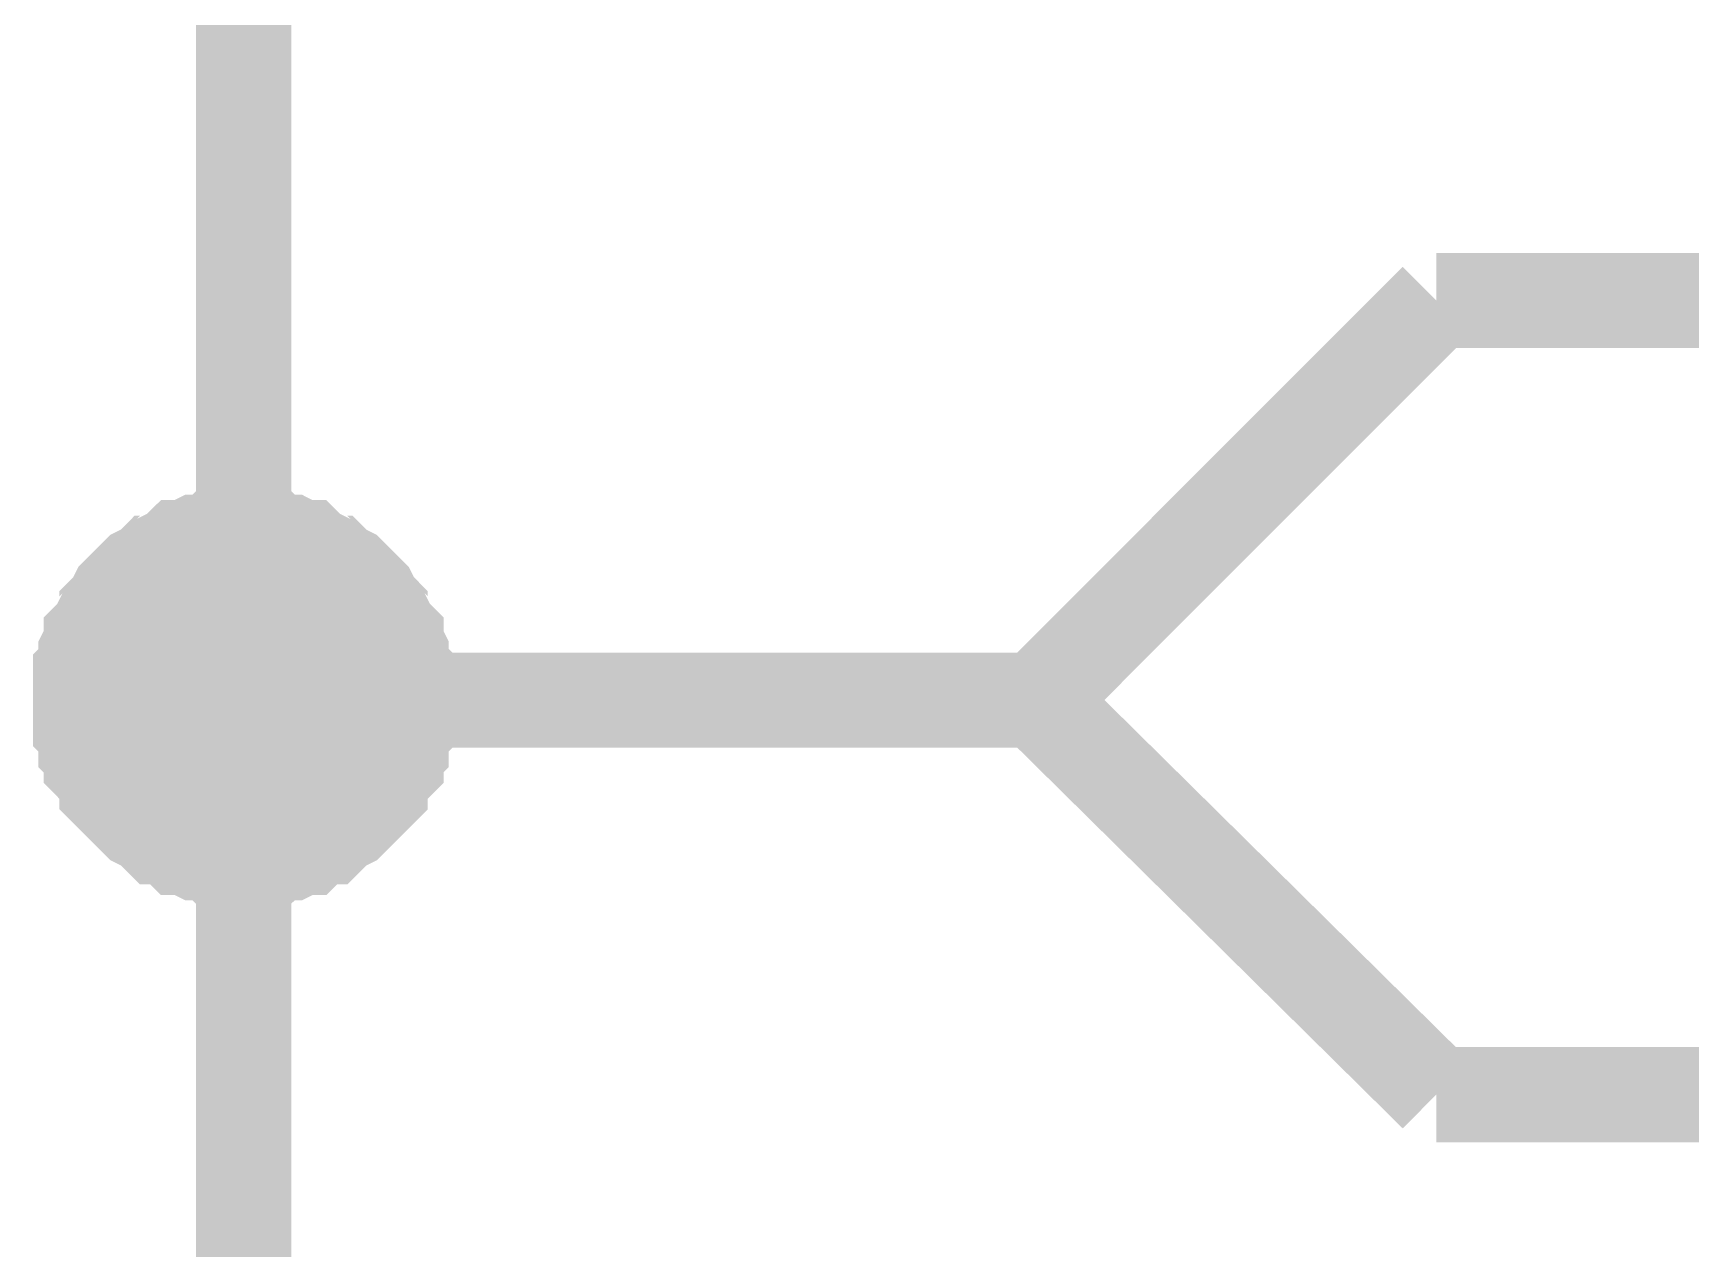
# Model space of a CAD drawing. Header units: millimetres. Extents: x -2024 to 917, y -725 to 13.
# Drawn here: x -1675.95 to -1670.72, y -413.4 to -409.58 of the extents above; entities that cross this region are included whole.
import ezdxf

# ---------------------------------------------------------------- set-up
doc = ezdxf.new("R2010")
doc.units = ezdxf.units.MM

msp = doc.modelspace()

# ---------------------------------------------------------------- linework, layer by layer
at = {"color": 7}
for points, const_width in [([(-1675.2831, -396.6741), (-1675.2831, -400.4164), (-1675.2831, -404.1753), (-1675.2831, -407.9176), (-1675.2831, -411.6765), (-1675.2831, -415.4188), (-1675.2831, -419.1776), (-1675.2831, -422.9199), (-1675.2831, -426.6623)], 0.2997), ([(-1672.7839, -411.6765), (-1671.526, -410.418)], 0.2997), ([(-1671.526, -410.418), (-1646.5505, -410.418)], 0.2997), ([(-1675.7962, -411.6765), (-1675.7962, -411.6434), (-1675.7962, -411.6268), (-1675.7962, -411.5937), (-1675.7797, -411.5771), (-1675.7797, -411.544), (-1675.7797, -411.5274), (-1675.7631, -411.4943), (-1675.7631, -411.4778), (-1675.7466, -411.4612), (-1675.73, -411.4281), (-1675.7135, -411.4115), (-1675.7135, -411.395), (-1675.6969, -411.3784), (-1675.6804, -411.3453), (-1675.6638, -411.3287), (-1675.6472, -411.3122), (-1675.6307, -411.2956), (-1675.6141, -411.2791), (-1675.581, -411.2625), (-1675.5645, -411.2459), (-1675.5479, -411.2459), (-1675.5314, -411.2294), (-1675.4983, -411.2128), (-1675.4817, -411.1963), (-1675.4652, -411.1963), (-1675.4321, -411.1797), (-1675.4155, -411.1797), (-1675.3824, -411.1797), (-1675.3659, -411.1631), (-1675.3328, -411.1631), (-1675.3162, -411.1631), (-1675.2831, -411.1631)], 0.2997), ([(-1675.7962, -411.6765), (-1675.7962, -411.6434), (-1675.7962, -411.6268), (-1675.7962, -411.5937), (-1675.7797, -411.5771), (-1675.7797, -411.544), (-1675.7797, -411.5274), (-1675.7631, -411.4943), (-1675.7631, -411.4778), (-1675.7466, -411.4612), (-1675.73, -411.4281), (-1675.7135, -411.4115), (-1675.7135, -411.395), (-1675.6969, -411.3784), (-1675.6804, -411.3453), (-1675.6638, -411.3287), (-1675.6472, -411.3122), (-1675.6307, -411.2956), (-1675.6141, -411.2791), (-1675.581, -411.2625), (-1675.5645, -411.2459), (-1675.5479, -411.2459), (-1675.5314, -411.2294), (-1675.4983, -411.2128), (-1675.4817, -411.1963), (-1675.4652, -411.1963), (-1675.4321, -411.1797), (-1675.4155, -411.1797), (-1675.3824, -411.1797), (-1675.3659, -411.1631), (-1675.3328, -411.1631), (-1675.3162, -411.1631), (-1675.2831, -411.1631)], 0.2997), ([(-1675.7962, -411.6765), (-1675.7962, -411.6434), (-1675.7962, -411.6268), (-1675.7962, -411.5937), (-1675.7797, -411.5771), (-1675.7797, -411.544), (-1675.7797, -411.5274), (-1675.7631, -411.4943), (-1675.7631, -411.4778), (-1675.7466, -411.4612), (-1675.73, -411.4281), (-1675.7135, -411.4115), (-1675.7135, -411.395), (-1675.6969, -411.3784), (-1675.6804, -411.3453), (-1675.6638, -411.3287), (-1675.6472, -411.3122), (-1675.6307, -411.2956), (-1675.6141, -411.2791), (-1675.581, -411.2625), (-1675.5645, -411.2459), (-1675.5479, -411.2459), (-1675.5314, -411.2294), (-1675.4983, -411.2128), (-1675.4817, -411.1963), (-1675.4652, -411.1963), (-1675.4321, -411.1797), (-1675.4155, -411.1797), (-1675.3824, -411.1797), (-1675.3659, -411.1631), (-1675.3328, -411.1631), (-1675.3162, -411.1631), (-1675.2831, -411.1631)], 0.2997), ([(-1675.7962, -411.6765), (-1675.7962, -411.6434), (-1675.7962, -411.6268), (-1675.7962, -411.5937), (-1675.7797, -411.5771), (-1675.7797, -411.544), (-1675.7797, -411.5274), (-1675.7631, -411.4943), (-1675.7631, -411.4778), (-1675.7466, -411.4612), (-1675.73, -411.4281), (-1675.7135, -411.4115), (-1675.7135, -411.395), (-1675.6969, -411.3784), (-1675.6804, -411.3453), (-1675.6638, -411.3287), (-1675.6472, -411.3122), (-1675.6307, -411.2956), (-1675.6141, -411.2791), (-1675.581, -411.2625), (-1675.5645, -411.2459), (-1675.5479, -411.2459), (-1675.5314, -411.2294), (-1675.4983, -411.2128), (-1675.4817, -411.1963), (-1675.4652, -411.1963), (-1675.4321, -411.1797), (-1675.4155, -411.1797), (-1675.3824, -411.1797), (-1675.3659, -411.1631), (-1675.3328, -411.1631), (-1675.3162, -411.1631), (-1675.2831, -411.1631)], 0.2997), ([(-1675.7962, -411.6765), (-1675.7962, -411.6434), (-1675.7962, -411.6268), (-1675.7962, -411.5937), (-1675.7797, -411.5771), (-1675.7797, -411.544), (-1675.7797, -411.5274), (-1675.7631, -411.4943), (-1675.7631, -411.4778), (-1675.7466, -411.4612), (-1675.73, -411.4281), (-1675.7135, -411.4115), (-1675.7135, -411.395), (-1675.6969, -411.3784), (-1675.6804, -411.3453), (-1675.6638, -411.3287), (-1675.6472, -411.3122), (-1675.6307, -411.2956), (-1675.6141, -411.2791), (-1675.581, -411.2625), (-1675.5645, -411.2459), (-1675.5479, -411.2459), (-1675.5314, -411.2294), (-1675.4983, -411.2128), (-1675.4817, -411.1963), (-1675.4652, -411.1963), (-1675.4321, -411.1797), (-1675.4155, -411.1797), (-1675.3824, -411.1797), (-1675.3659, -411.1631), (-1675.3328, -411.1631), (-1675.3162, -411.1631), (-1675.2831, -411.1631)], 0.2997), ([(-1675.2831, -411.1631), (-1675.2831, -411.1631)], 0.2997), ([(-1675.2831, -411.1631), (-1675.25, -411.1631), (-1675.2335, -411.1631), (-1675.2004, -411.1631), (-1675.1838, -411.1797), (-1675.1507, -411.1797), (-1675.1342, -411.1797), (-1675.1011, -411.1963), (-1675.0845, -411.1963), (-1675.068, -411.2128), (-1675.0349, -411.2294), (-1675.0183, -411.2459), (-1675.0018, -411.2459), (-1674.9852, -411.2625), (-1674.9521, -411.2791), (-1674.9356, -411.2956), (-1674.919, -411.3122), (-1674.9025, -411.3287), (-1674.8859, -411.3453), (-1674.8693, -411.3784), (-1674.8528, -411.395), (-1674.8528, -411.4115), (-1674.8362, -411.4281), (-1674.8197, -411.4612), (-1674.8031, -411.4778), (-1674.8031, -411.4943), (-1674.7866, -411.5274), (-1674.7866, -411.544), (-1674.7866, -411.5771), (-1674.77, -411.5937), (-1674.77, -411.6268), (-1674.77, -411.6434), (-1674.77, -411.6765)], 0.2997), ([(-1675.2831, -411.1631), (-1675.2831, -411.1631)], 0.2997), ([(-1675.2831, -411.1631), (-1675.25, -411.1631), (-1675.2335, -411.1631), (-1675.2004, -411.1631), (-1675.1838, -411.1797), (-1675.1507, -411.1797), (-1675.1342, -411.1797), (-1675.1011, -411.1963), (-1675.0845, -411.1963), (-1675.068, -411.2128), (-1675.0349, -411.2294), (-1675.0183, -411.2459), (-1675.0018, -411.2459), (-1674.9852, -411.2625), (-1674.9521, -411.2791), (-1674.9356, -411.2956), (-1674.919, -411.3122), (-1674.9025, -411.3287), (-1674.8859, -411.3453), (-1674.8693, -411.3784), (-1674.8528, -411.395), (-1674.8528, -411.4115), (-1674.8362, -411.4281), (-1674.8197, -411.4612), (-1674.8031, -411.4778), (-1674.8031, -411.4943), (-1674.7866, -411.5274), (-1674.7866, -411.544), (-1674.7866, -411.5771), (-1674.77, -411.5937), (-1674.77, -411.6268), (-1674.77, -411.6434), (-1674.77, -411.6765)], 0.2997), ([(-1675.2831, -411.1631), (-1675.2831, -411.1631)], 0.2997), ([(-1675.2831, -411.1631), (-1675.25, -411.1631), (-1675.2335, -411.1631), (-1675.2004, -411.1631), (-1675.1838, -411.1797), (-1675.1507, -411.1797), (-1675.1342, -411.1797), (-1675.1011, -411.1963), (-1675.0845, -411.1963), (-1675.068, -411.2128), (-1675.0349, -411.2294), (-1675.0183, -411.2459), (-1675.0018, -411.2459), (-1674.9852, -411.2625), (-1674.9521, -411.2791), (-1674.9356, -411.2956), (-1674.919, -411.3122), (-1674.9025, -411.3287), (-1674.8859, -411.3453), (-1674.8693, -411.3784), (-1674.8528, -411.395), (-1674.8528, -411.4115), (-1674.8362, -411.4281), (-1674.8197, -411.4612), (-1674.8031, -411.4778), (-1674.8031, -411.4943), (-1674.7866, -411.5274), (-1674.7866, -411.544), (-1674.7866, -411.5771), (-1674.77, -411.5937), (-1674.77, -411.6268), (-1674.77, -411.6434), (-1674.77, -411.6765)], 0.2997), ([(-1675.2831, -411.1631), (-1675.2831, -411.1631)], 0.2997), ([(-1675.2831, -411.1631), (-1675.25, -411.1631), (-1675.2335, -411.1631), (-1675.2004, -411.1631), (-1675.1838, -411.1797), (-1675.1507, -411.1797), (-1675.1342, -411.1797), (-1675.1011, -411.1963), (-1675.0845, -411.1963), (-1675.068, -411.2128), (-1675.0349, -411.2294), (-1675.0183, -411.2459), (-1675.0018, -411.2459), (-1674.9852, -411.2625), (-1674.9521, -411.2791), (-1674.9356, -411.2956), (-1674.919, -411.3122), (-1674.9025, -411.3287), (-1674.8859, -411.3453), (-1674.8693, -411.3784), (-1674.8528, -411.395), (-1674.8528, -411.4115), (-1674.8362, -411.4281), (-1674.8197, -411.4612), (-1674.8031, -411.4778), (-1674.8031, -411.4943), (-1674.7866, -411.5274), (-1674.7866, -411.544), (-1674.7866, -411.5771), (-1674.77, -411.5937), (-1674.77, -411.6268), (-1674.77, -411.6434), (-1674.77, -411.6765)], 0.2997), ([(-1675.2831, -411.1631), (-1675.2831, -411.1631)], 0.2997), ([(-1675.2831, -411.1631), (-1675.25, -411.1631), (-1675.2335, -411.1631), (-1675.2004, -411.1631), (-1675.1838, -411.1797), (-1675.1507, -411.1797), (-1675.1342, -411.1797), (-1675.1011, -411.1963), (-1675.0845, -411.1963), (-1675.068, -411.2128), (-1675.0349, -411.2294), (-1675.0183, -411.2459), (-1675.0018, -411.2459), (-1674.9852, -411.2625), (-1674.9521, -411.2791), (-1674.9356, -411.2956), (-1674.919, -411.3122), (-1674.9025, -411.3287), (-1674.8859, -411.3453), (-1674.8693, -411.3784), (-1674.8528, -411.395), (-1674.8528, -411.4115), (-1674.8362, -411.4281), (-1674.8197, -411.4612), (-1674.8031, -411.4778), (-1674.8031, -411.4943), (-1674.7866, -411.5274), (-1674.7866, -411.544), (-1674.7866, -411.5771), (-1674.77, -411.5937), (-1674.77, -411.6268), (-1674.77, -411.6434), (-1674.77, -411.6765)], 0.2997), ([(-1675.7962, -411.6765), (-1675.7962, -411.6434), (-1675.7962, -411.6268), (-1675.7962, -411.5937), (-1675.7797, -411.5771), (-1675.7797, -411.544), (-1675.7797, -411.5274), (-1675.7631, -411.4943), (-1675.7631, -411.4778), (-1675.7466, -411.4612), (-1675.73, -411.4281), (-1675.7135, -411.4115), (-1675.7135, -411.395), (-1675.6969, -411.3784), (-1675.6804, -411.3453), (-1675.6638, -411.3287), (-1675.6472, -411.3122), (-1675.6307, -411.2956), (-1675.6141, -411.2791), (-1675.581, -411.2625), (-1675.5645, -411.2459), (-1675.5479, -411.2459), (-1675.5314, -411.2294), (-1675.4983, -411.2128), (-1675.4817, -411.1963), (-1675.4652, -411.1963), (-1675.4321, -411.1797), (-1675.4155, -411.1797), (-1675.3824, -411.1797), (-1675.3659, -411.1631), (-1675.3328, -411.1631), (-1675.3162, -411.1631), (-1675.2831, -411.1631)], 0.0991), ([(-1675.7962, -411.6765), (-1675.7962, -411.6434), (-1675.7962, -411.6268), (-1675.7962, -411.5937), (-1675.7797, -411.5771), (-1675.7797, -411.544), (-1675.7797, -411.5274), (-1675.7631, -411.4943), (-1675.7631, -411.4778), (-1675.7466, -411.4612), (-1675.73, -411.4281), (-1675.7135, -411.4115), (-1675.7135, -411.395), (-1675.6969, -411.3784), (-1675.6804, -411.3453), (-1675.6638, -411.3287), (-1675.6472, -411.3122), (-1675.6307, -411.2956), (-1675.6141, -411.2791), (-1675.581, -411.2625), (-1675.5645, -411.2459), (-1675.5479, -411.2459), (-1675.5314, -411.2294), (-1675.4983, -411.2128), (-1675.4817, -411.1963), (-1675.4652, -411.1963), (-1675.4321, -411.1797), (-1675.4155, -411.1797), (-1675.3824, -411.1797), (-1675.3659, -411.1631), (-1675.3328, -411.1631), (-1675.3162, -411.1631), (-1675.2831, -411.1631)], 0.0991), ([(-1675.7962, -411.6765), (-1675.7962, -411.6434), (-1675.7962, -411.6268), (-1675.7962, -411.5937), (-1675.7797, -411.5771), (-1675.7797, -411.544), (-1675.7797, -411.5274), (-1675.7631, -411.4943), (-1675.7631, -411.4778), (-1675.7466, -411.4612), (-1675.73, -411.4281), (-1675.7135, -411.4115), (-1675.7135, -411.395), (-1675.6969, -411.3784), (-1675.6804, -411.3453), (-1675.6638, -411.3287), (-1675.6472, -411.3122), (-1675.6307, -411.2956), (-1675.6141, -411.2791), (-1675.581, -411.2625), (-1675.5645, -411.2459), (-1675.5479, -411.2459), (-1675.5314, -411.2294), (-1675.4983, -411.2128), (-1675.4817, -411.1963), (-1675.4652, -411.1963), (-1675.4321, -411.1797), (-1675.4155, -411.1797), (-1675.3824, -411.1797), (-1675.3659, -411.1631), (-1675.3328, -411.1631), (-1675.3162, -411.1631), (-1675.2831, -411.1631)], 0.0991), ([(-1675.7962, -411.6765), (-1675.7962, -411.6434), (-1675.7962, -411.6268), (-1675.7962, -411.5937), (-1675.7797, -411.5771), (-1675.7797, -411.544), (-1675.7797, -411.5274), (-1675.7631, -411.4943), (-1675.7631, -411.4778), (-1675.7466, -411.4612), (-1675.73, -411.4281), (-1675.7135, -411.4115), (-1675.7135, -411.395), (-1675.6969, -411.3784), (-1675.6804, -411.3453), (-1675.6638, -411.3287), (-1675.6472, -411.3122), (-1675.6307, -411.2956), (-1675.6141, -411.2791), (-1675.581, -411.2625), (-1675.5645, -411.2459), (-1675.5479, -411.2459), (-1675.5314, -411.2294), (-1675.4983, -411.2128), (-1675.4817, -411.1963), (-1675.4652, -411.1963), (-1675.4321, -411.1797), (-1675.4155, -411.1797), (-1675.3824, -411.1797), (-1675.3659, -411.1631), (-1675.3328, -411.1631), (-1675.3162, -411.1631), (-1675.2831, -411.1631)], 0.0991), ([(-1675.7962, -411.6765), (-1675.7962, -411.6434), (-1675.7962, -411.6268), (-1675.7962, -411.5937), (-1675.7797, -411.5771), (-1675.7797, -411.544), (-1675.7797, -411.5274), (-1675.7631, -411.4943), (-1675.7631, -411.4778), (-1675.7466, -411.4612), (-1675.73, -411.4281), (-1675.7135, -411.4115), (-1675.7135, -411.395), (-1675.6969, -411.3784), (-1675.6804, -411.3453), (-1675.6638, -411.3287), (-1675.6472, -411.3122), (-1675.6307, -411.2956), (-1675.6141, -411.2791), (-1675.581, -411.2625), (-1675.5645, -411.2459), (-1675.5479, -411.2459), (-1675.5314, -411.2294), (-1675.4983, -411.2128), (-1675.4817, -411.1963), (-1675.4652, -411.1963), (-1675.4321, -411.1797), (-1675.4155, -411.1797), (-1675.3824, -411.1797), (-1675.3659, -411.1631), (-1675.3328, -411.1631), (-1675.3162, -411.1631), (-1675.2831, -411.1631)], 0.0991), ([(-1675.2831, -411.1631), (-1675.2831, -411.1631)], 0.0991), ([(-1675.2831, -411.1631), (-1675.25, -411.1631), (-1675.2335, -411.1631), (-1675.2004, -411.1631), (-1675.1838, -411.1797), (-1675.1507, -411.1797), (-1675.1342, -411.1797), (-1675.1011, -411.1963), (-1675.0845, -411.1963), (-1675.068, -411.2128), (-1675.0349, -411.2294), (-1675.0183, -411.2459), (-1675.0018, -411.2459), (-1674.9852, -411.2625), (-1674.9521, -411.2791), (-1674.9356, -411.2956), (-1674.919, -411.3122), (-1674.9025, -411.3287), (-1674.8859, -411.3453), (-1674.8693, -411.3784), (-1674.8528, -411.395), (-1674.8528, -411.4115), (-1674.8362, -411.4281), (-1674.8197, -411.4612), (-1674.8031, -411.4778), (-1674.8031, -411.4943), (-1674.7866, -411.5274), (-1674.7866, -411.544), (-1674.7866, -411.5771), (-1674.77, -411.5937), (-1674.77, -411.6268), (-1674.77, -411.6434), (-1674.77, -411.6765)], 0.0991), ([(-1675.2831, -411.1631), (-1675.2831, -411.1631)], 0.0991), ([(-1675.2831, -411.1631), (-1675.25, -411.1631), (-1675.2335, -411.1631), (-1675.2004, -411.1631), (-1675.1838, -411.1797), (-1675.1507, -411.1797), (-1675.1342, -411.1797), (-1675.1011, -411.1963), (-1675.0845, -411.1963), (-1675.068, -411.2128), (-1675.0349, -411.2294), (-1675.0183, -411.2459), (-1675.0018, -411.2459), (-1674.9852, -411.2625), (-1674.9521, -411.2791), (-1674.9356, -411.2956), (-1674.919, -411.3122), (-1674.9025, -411.3287), (-1674.8859, -411.3453), (-1674.8693, -411.3784), (-1674.8528, -411.395), (-1674.8528, -411.4115), (-1674.8362, -411.4281), (-1674.8197, -411.4612), (-1674.8031, -411.4778), (-1674.8031, -411.4943), (-1674.7866, -411.5274), (-1674.7866, -411.544), (-1674.7866, -411.5771), (-1674.77, -411.5937), (-1674.77, -411.6268), (-1674.77, -411.6434), (-1674.77, -411.6765)], 0.0991), ([(-1675.2831, -411.1631), (-1675.2831, -411.1631)], 0.0991), ([(-1675.2831, -411.1631), (-1675.25, -411.1631), (-1675.2335, -411.1631), (-1675.2004, -411.1631), (-1675.1838, -411.1797), (-1675.1507, -411.1797), (-1675.1342, -411.1797), (-1675.1011, -411.1963), (-1675.0845, -411.1963), (-1675.068, -411.2128), (-1675.0349, -411.2294), (-1675.0183, -411.2459), (-1675.0018, -411.2459), (-1674.9852, -411.2625), (-1674.9521, -411.2791), (-1674.9356, -411.2956), (-1674.919, -411.3122), (-1674.9025, -411.3287), (-1674.8859, -411.3453), (-1674.8693, -411.3784), (-1674.8528, -411.395), (-1674.8528, -411.4115), (-1674.8362, -411.4281), (-1674.8197, -411.4612), (-1674.8031, -411.4778), (-1674.8031, -411.4943), (-1674.7866, -411.5274), (-1674.7866, -411.544), (-1674.7866, -411.5771), (-1674.77, -411.5937), (-1674.77, -411.6268), (-1674.77, -411.6434), (-1674.77, -411.6765)], 0.0991), ([(-1675.2831, -411.1631), (-1675.2831, -411.1631)], 0.0991), ([(-1675.2831, -411.1631), (-1675.25, -411.1631), (-1675.2335, -411.1631), (-1675.2004, -411.1631), (-1675.1838, -411.1797), (-1675.1507, -411.1797), (-1675.1342, -411.1797), (-1675.1011, -411.1963), (-1675.0845, -411.1963), (-1675.068, -411.2128), (-1675.0349, -411.2294), (-1675.0183, -411.2459), (-1675.0018, -411.2459), (-1674.9852, -411.2625), (-1674.9521, -411.2791), (-1674.9356, -411.2956), (-1674.919, -411.3122), (-1674.9025, -411.3287), (-1674.8859, -411.3453), (-1674.8693, -411.3784), (-1674.8528, -411.395), (-1674.8528, -411.4115), (-1674.8362, -411.4281), (-1674.8197, -411.4612), (-1674.8031, -411.4778), (-1674.8031, -411.4943), (-1674.7866, -411.5274), (-1674.7866, -411.544), (-1674.7866, -411.5771), (-1674.77, -411.5937), (-1674.77, -411.6268), (-1674.77, -411.6434), (-1674.77, -411.6765)], 0.0991), ([(-1675.2831, -411.1631), (-1675.2831, -411.1631)], 0.0991), ([(-1675.2831, -411.1631), (-1675.25, -411.1631), (-1675.2335, -411.1631), (-1675.2004, -411.1631), (-1675.1838, -411.1797), (-1675.1507, -411.1797), (-1675.1342, -411.1797), (-1675.1011, -411.1963), (-1675.0845, -411.1963), (-1675.068, -411.2128), (-1675.0349, -411.2294), (-1675.0183, -411.2459), (-1675.0018, -411.2459), (-1674.9852, -411.2625), (-1674.9521, -411.2791), (-1674.9356, -411.2956), (-1674.919, -411.3122), (-1674.9025, -411.3287), (-1674.8859, -411.3453), (-1674.8693, -411.3784), (-1674.8528, -411.395), (-1674.8528, -411.4115), (-1674.8362, -411.4281), (-1674.8197, -411.4612), (-1674.8031, -411.4778), (-1674.8031, -411.4943), (-1674.7866, -411.5274), (-1674.7866, -411.544), (-1674.7866, -411.5771), (-1674.77, -411.5937), (-1674.77, -411.6268), (-1674.77, -411.6434), (-1674.77, -411.6765)], 0.0991), ([(-1675.2831, -412.1732), (-1675.3162, -412.1732), (-1675.3328, -412.1732), (-1675.3659, -412.1732), (-1675.3824, -412.1567), (-1675.4155, -412.1567), (-1675.4321, -412.1567), (-1675.4652, -412.1401), (-1675.4817, -412.1401), (-1675.4983, -412.1236), (-1675.5314, -412.107), (-1675.5479, -412.107), (-1675.5645, -412.0904), (-1675.581, -412.0739), (-1675.6141, -412.0573), (-1675.6307, -412.0408), (-1675.6472, -412.0242), (-1675.6638, -412.0076), (-1675.6804, -411.9911), (-1675.6969, -411.9745), (-1675.7135, -411.958), (-1675.7135, -411.9414), (-1675.73, -411.9083), (-1675.7466, -411.8917), (-1675.7631, -411.8752), (-1675.7631, -411.8421), (-1675.7797, -411.8255), (-1675.7797, -411.8089), (-1675.7797, -411.7758), (-1675.7962, -411.7593), (-1675.7962, -411.7261), (-1675.7962, -411.7096), (-1675.7962, -411.6765)], 0.2997), ([(-1675.7962, -411.6765), (-1675.7962, -411.6765)], 0.2997), ([(-1675.2831, -412.1732), (-1675.3162, -412.1732), (-1675.3328, -412.1732), (-1675.3659, -412.1732), (-1675.3824, -412.1567), (-1675.4155, -412.1567), (-1675.4321, -412.1567), (-1675.4652, -412.1401), (-1675.4817, -412.1401), (-1675.4983, -412.1236), (-1675.5314, -412.107), (-1675.5479, -412.107), (-1675.5645, -412.0904), (-1675.581, -412.0739), (-1675.6141, -412.0573), (-1675.6307, -412.0408), (-1675.6472, -412.0242), (-1675.6638, -412.0076), (-1675.6804, -411.9911), (-1675.6969, -411.9745), (-1675.7135, -411.958), (-1675.7135, -411.9414), (-1675.73, -411.9083), (-1675.7466, -411.8917), (-1675.7631, -411.8752), (-1675.7631, -411.8421), (-1675.7797, -411.8255), (-1675.7797, -411.8089), (-1675.7797, -411.7758), (-1675.7962, -411.7593), (-1675.7962, -411.7261), (-1675.7962, -411.7096), (-1675.7962, -411.6765)], 0.2997), ([(-1675.7962, -411.6765), (-1675.7962, -411.6765)], 0.2997), ([(-1675.2831, -412.1732), (-1675.3162, -412.1732), (-1675.3328, -412.1732), (-1675.3659, -412.1732), (-1675.3824, -412.1567), (-1675.4155, -412.1567), (-1675.4321, -412.1567), (-1675.4652, -412.1401), (-1675.4817, -412.1401), (-1675.4983, -412.1236), (-1675.5314, -412.107), (-1675.5479, -412.107), (-1675.5645, -412.0904), (-1675.581, -412.0739), (-1675.6141, -412.0573), (-1675.6307, -412.0408), (-1675.6472, -412.0242), (-1675.6638, -412.0076), (-1675.6804, -411.9911), (-1675.6969, -411.9745), (-1675.7135, -411.958), (-1675.7135, -411.9414), (-1675.73, -411.9083), (-1675.7466, -411.8917), (-1675.7631, -411.8752), (-1675.7631, -411.8421), (-1675.7797, -411.8255), (-1675.7797, -411.8089), (-1675.7797, -411.7758), (-1675.7962, -411.7593), (-1675.7962, -411.7261), (-1675.7962, -411.7096), (-1675.7962, -411.6765)], 0.2997), ([(-1675.7962, -411.6765), (-1675.7962, -411.6765)], 0.2997), ([(-1675.2831, -412.1732), (-1675.3162, -412.1732), (-1675.3328, -412.1732), (-1675.3659, -412.1732), (-1675.3824, -412.1567), (-1675.4155, -412.1567), (-1675.4321, -412.1567), (-1675.4652, -412.1401), (-1675.4817, -412.1401), (-1675.4983, -412.1236), (-1675.5314, -412.107), (-1675.5479, -412.107), (-1675.5645, -412.0904), (-1675.581, -412.0739), (-1675.6141, -412.0573), (-1675.6307, -412.0408), (-1675.6472, -412.0242), (-1675.6638, -412.0076), (-1675.6804, -411.9911), (-1675.6969, -411.9745), (-1675.7135, -411.958), (-1675.7135, -411.9414), (-1675.73, -411.9083), (-1675.7466, -411.8917), (-1675.7631, -411.8752), (-1675.7631, -411.8421), (-1675.7797, -411.8255), (-1675.7797, -411.8089), (-1675.7797, -411.7758), (-1675.7962, -411.7593), (-1675.7962, -411.7261), (-1675.7962, -411.7096), (-1675.7962, -411.6765)], 0.2997), ([(-1675.7962, -411.6765), (-1675.7962, -411.6765)], 0.2997), ([(-1675.2831, -412.1732), (-1675.3162, -412.1732), (-1675.3328, -412.1732), (-1675.3659, -412.1732), (-1675.3824, -412.1567), (-1675.4155, -412.1567), (-1675.4321, -412.1567), (-1675.4652, -412.1401), (-1675.4817, -412.1401), (-1675.4983, -412.1236), (-1675.5314, -412.107), (-1675.5479, -412.107), (-1675.5645, -412.0904), (-1675.581, -412.0739), (-1675.6141, -412.0573), (-1675.6307, -412.0408), (-1675.6472, -412.0242), (-1675.6638, -412.0076), (-1675.6804, -411.9911), (-1675.6969, -411.9745), (-1675.7135, -411.958), (-1675.7135, -411.9414), (-1675.73, -411.9083), (-1675.7466, -411.8917), (-1675.7631, -411.8752), (-1675.7631, -411.8421), (-1675.7797, -411.8255), (-1675.7797, -411.8089), (-1675.7797, -411.7758), (-1675.7962, -411.7593), (-1675.7962, -411.7261), (-1675.7962, -411.7096), (-1675.7962, -411.6765)], 0.2997), ([(-1675.7962, -411.6765), (-1675.7962, -411.6765)], 0.2997), ([(-1674.77, -411.6765), (-1674.77, -411.7096), (-1674.77, -411.7261), (-1674.77, -411.7593), (-1674.7866, -411.7758), (-1674.7866, -411.8089), (-1674.7866, -411.8255), (-1674.8031, -411.8421), (-1674.8031, -411.8752), (-1674.8197, -411.8917), (-1674.8362, -411.9083), (-1674.8528, -411.9414), (-1674.8528, -411.958), (-1674.8693, -411.9745), (-1674.8859, -411.9911), (-1674.9025, -412.0076), (-1674.919, -412.0242), (-1674.9356, -412.0408), (-1674.9521, -412.0573), (-1674.9852, -412.0739), (-1675.0018, -412.0904), (-1675.0183, -412.107), (-1675.0349, -412.107), (-1675.068, -412.1236), (-1675.0845, -412.1401), (-1675.1011, -412.1401), (-1675.1342, -412.1567), (-1675.1507, -412.1567), (-1675.1838, -412.1567), (-1675.2004, -412.1732), (-1675.2335, -412.1732), (-1675.25, -412.1732), (-1675.2831, -412.1732)], 0.2997), ([(-1672.7839, -411.6765), (-1675.2831, -411.6765)], 0.2997), ([(-1674.77, -411.6765), (-1674.77, -411.7096), (-1674.77, -411.7261), (-1674.77, -411.7593), (-1674.7866, -411.7758), (-1674.7866, -411.8089), (-1674.7866, -411.8255), (-1674.8031, -411.8421), (-1674.8031, -411.8752), (-1674.8197, -411.8917), (-1674.8362, -411.9083), (-1674.8528, -411.9414), (-1674.8528, -411.958), (-1674.8693, -411.9745), (-1674.8859, -411.9911), (-1674.9025, -412.0076), (-1674.919, -412.0242), (-1674.9356, -412.0408), (-1674.9521, -412.0573), (-1674.9852, -412.0739), (-1675.0018, -412.0904), (-1675.0183, -412.107), (-1675.0349, -412.107), (-1675.068, -412.1236), (-1675.0845, -412.1401), (-1675.1011, -412.1401), (-1675.1342, -412.1567), (-1675.1507, -412.1567), (-1675.1838, -412.1567), (-1675.2004, -412.1732), (-1675.2335, -412.1732), (-1675.25, -412.1732), (-1675.2831, -412.1732)], 0.2997), ([(-1674.77, -411.6765), (-1674.77, -411.7096), (-1674.77, -411.7261), (-1674.77, -411.7593), (-1674.7866, -411.7758), (-1674.7866, -411.8089), (-1674.7866, -411.8255), (-1674.8031, -411.8421), (-1674.8031, -411.8752), (-1674.8197, -411.8917), (-1674.8362, -411.9083), (-1674.8528, -411.9414), (-1674.8528, -411.958), (-1674.8693, -411.9745), (-1674.8859, -411.9911), (-1674.9025, -412.0076), (-1674.919, -412.0242), (-1674.9356, -412.0408), (-1674.9521, -412.0573), (-1674.9852, -412.0739), (-1675.0018, -412.0904), (-1675.0183, -412.107), (-1675.0349, -412.107), (-1675.068, -412.1236), (-1675.0845, -412.1401), (-1675.1011, -412.1401), (-1675.1342, -412.1567), (-1675.1507, -412.1567), (-1675.1838, -412.1567), (-1675.2004, -412.1732), (-1675.2335, -412.1732), (-1675.25, -412.1732), (-1675.2831, -412.1732)], 0.2997), ([(-1674.77, -411.6765), (-1674.77, -411.7096), (-1674.77, -411.7261), (-1674.77, -411.7593), (-1674.7866, -411.7758), (-1674.7866, -411.8089), (-1674.7866, -411.8255), (-1674.8031, -411.8421), (-1674.8031, -411.8752), (-1674.8197, -411.8917), (-1674.8362, -411.9083), (-1674.8528, -411.9414), (-1674.8528, -411.958), (-1674.8693, -411.9745), (-1674.8859, -411.9911), (-1674.9025, -412.0076), (-1674.919, -412.0242), (-1674.9356, -412.0408), (-1674.9521, -412.0573), (-1674.9852, -412.0739), (-1675.0018, -412.0904), (-1675.0183, -412.107), (-1675.0349, -412.107), (-1675.068, -412.1236), (-1675.0845, -412.1401), (-1675.1011, -412.1401), (-1675.1342, -412.1567), (-1675.1507, -412.1567), (-1675.1838, -412.1567), (-1675.2004, -412.1732), (-1675.2335, -412.1732), (-1675.25, -412.1732), (-1675.2831, -412.1732)], 0.2997), ([(-1674.77, -411.6765), (-1674.77, -411.7096), (-1674.77, -411.7261), (-1674.77, -411.7593), (-1674.7866, -411.7758), (-1674.7866, -411.8089), (-1674.7866, -411.8255), (-1674.8031, -411.8421), (-1674.8031, -411.8752), (-1674.8197, -411.8917), (-1674.8362, -411.9083), (-1674.8528, -411.9414), (-1674.8528, -411.958), (-1674.8693, -411.9745), (-1674.8859, -411.9911), (-1674.9025, -412.0076), (-1674.919, -412.0242), (-1674.9356, -412.0408), (-1674.9521, -412.0573), (-1674.9852, -412.0739), (-1675.0018, -412.0904), (-1675.0183, -412.107), (-1675.0349, -412.107), (-1675.068, -412.1236), (-1675.0845, -412.1401), (-1675.1011, -412.1401), (-1675.1342, -412.1567), (-1675.1507, -412.1567), (-1675.1838, -412.1567), (-1675.2004, -412.1732), (-1675.2335, -412.1732), (-1675.25, -412.1732), (-1675.2831, -412.1732)], 0.2997), ([(-1674.77, -411.6765), (-1674.77, -411.6765), (-1674.77, -411.6765), (-1674.77, -411.6765), (-1674.77, -411.6765), (-1674.77, -411.6765), (-1674.77, -411.6765), (-1674.77, -411.6765), (-1674.77, -411.6765), (-1674.77, -411.6765), (-1674.77, -411.6765), (-1674.77, -411.6765), (-1674.77, -411.6765), (-1674.77, -411.6765), (-1674.77, -411.6765), (-1674.77, -411.6765), (-1674.77, -411.6765), (-1674.77, -411.6765), (-1674.77, -411.6765), (-1674.77, -411.6765), (-1674.77, -411.6765), (-1674.77, -411.6765), (-1674.77, -411.6765), (-1674.77, -411.6765), (-1674.77, -411.6765), (-1674.77, -411.6765), (-1674.77, -411.6765), (-1674.77, -411.6765), (-1674.77, -411.6765), (-1674.77, -411.6765), (-1674.77, -411.6765), (-1674.77, -411.6765), (-1674.77, -411.6765)], 0.2997), ([(-1674.77, -411.6765), (-1674.77, -411.6765)], 0.2997), ([(-1674.77, -411.6765), (-1674.77, -411.6765), (-1674.77, -411.6765), (-1674.77, -411.6765), (-1674.77, -411.6765), (-1674.77, -411.6765), (-1674.77, -411.6765), (-1674.77, -411.6765), (-1674.77, -411.6765), (-1674.77, -411.6765), (-1674.77, -411.6765), (-1674.77, -411.6765), (-1674.77, -411.6765), (-1674.77, -411.6765), (-1674.77, -411.6765), (-1674.77, -411.6765), (-1674.77, -411.6765), (-1674.77, -411.6765), (-1674.77, -411.6765), (-1674.77, -411.6765), (-1674.77, -411.6765), (-1674.77, -411.6765), (-1674.77, -411.6765), (-1674.77, -411.6765), (-1674.77, -411.6765), (-1674.77, -411.6765), (-1674.77, -411.6765), (-1674.77, -411.6765), (-1674.77, -411.6765), (-1674.77, -411.6765), (-1674.77, -411.6765), (-1674.77, -411.6765), (-1674.77, -411.6765)], 0.2997), ([(-1674.77, -411.6765), (-1674.77, -411.6765)], 0.2997), ([(-1674.77, -411.6765), (-1674.77, -411.6765), (-1674.77, -411.6765), (-1674.77, -411.6765), (-1674.77, -411.6765), (-1674.77, -411.6765), (-1674.77, -411.6765), (-1674.77, -411.6765), (-1674.77, -411.6765), (-1674.77, -411.6765), (-1674.77, -411.6765), (-1674.77, -411.6765), (-1674.77, -411.6765), (-1674.77, -411.6765), (-1674.77, -411.6765), (-1674.77, -411.6765), (-1674.77, -411.6765), (-1674.77, -411.6765), (-1674.77, -411.6765), (-1674.77, -411.6765), (-1674.77, -411.6765), (-1674.77, -411.6765), (-1674.77, -411.6765), (-1674.77, -411.6765), (-1674.77, -411.6765), (-1674.77, -411.6765), (-1674.77, -411.6765), (-1674.77, -411.6765), (-1674.77, -411.6765), (-1674.77, -411.6765), (-1674.77, -411.6765), (-1674.77, -411.6765), (-1674.77, -411.6765)], 0.2997), ([(-1674.77, -411.6765), (-1674.77, -411.6765)], 0.2997), ([(-1674.77, -411.6765), (-1674.77, -411.6765), (-1674.77, -411.6765), (-1674.77, -411.6765), (-1674.77, -411.6765), (-1674.77, -411.6765), (-1674.77, -411.6765), (-1674.77, -411.6765), (-1674.77, -411.6765), (-1674.77, -411.6765), (-1674.77, -411.6765), (-1674.77, -411.6765), (-1674.77, -411.6765), (-1674.77, -411.6765), (-1674.77, -411.6765), (-1674.77, -411.6765), (-1674.77, -411.6765), (-1674.77, -411.6765), (-1674.77, -411.6765), (-1674.77, -411.6765), (-1674.77, -411.6765), (-1674.77, -411.6765), (-1674.77, -411.6765), (-1674.77, -411.6765), (-1674.77, -411.6765), (-1674.77, -411.6765), (-1674.77, -411.6765), (-1674.77, -411.6765), (-1674.77, -411.6765), (-1674.77, -411.6765), (-1674.77, -411.6765), (-1674.77, -411.6765), (-1674.77, -411.6765)], 0.2997), ([(-1674.77, -411.6765), (-1674.77, -411.6765)], 0.2997), ([(-1674.77, -411.6765), (-1674.77, -411.6765), (-1674.77, -411.6765), (-1674.77, -411.6765), (-1674.77, -411.6765), (-1674.77, -411.6765), (-1674.77, -411.6765), (-1674.77, -411.6765), (-1674.77, -411.6765), (-1674.77, -411.6765), (-1674.77, -411.6765), (-1674.77, -411.6765), (-1674.77, -411.6765), (-1674.77, -411.6765), (-1674.77, -411.6765), (-1674.77, -411.6765), (-1674.77, -411.6765), (-1674.77, -411.6765), (-1674.77, -411.6765), (-1674.77, -411.6765), (-1674.77, -411.6765), (-1674.77, -411.6765), (-1674.77, -411.6765), (-1674.77, -411.6765), (-1674.77, -411.6765), (-1674.77, -411.6765), (-1674.77, -411.6765), (-1674.77, -411.6765), (-1674.77, -411.6765), (-1674.77, -411.6765), (-1674.77, -411.6765), (-1674.77, -411.6765), (-1674.77, -411.6765)], 0.2997), ([(-1674.77, -411.6765), (-1674.77, -411.6765)], 0.2997), ([(-1671.526, -412.9184), (-1672.7839, -411.6765)], 0.2997), ([(-1675.2831, -412.1732), (-1675.3162, -412.1732), (-1675.3328, -412.1732), (-1675.3659, -412.1732), (-1675.3824, -412.1567), (-1675.4155, -412.1567), (-1675.4321, -412.1567), (-1675.4652, -412.1401), (-1675.4817, -412.1401), (-1675.4983, -412.1236), (-1675.5314, -412.107), (-1675.5479, -412.107), (-1675.5645, -412.0904), (-1675.581, -412.0739), (-1675.6141, -412.0573), (-1675.6307, -412.0408), (-1675.6472, -412.0242), (-1675.6638, -412.0076), (-1675.6804, -411.9911), (-1675.6969, -411.9745), (-1675.7135, -411.958), (-1675.7135, -411.9414), (-1675.73, -411.9083), (-1675.7466, -411.8917), (-1675.7631, -411.8752), (-1675.7631, -411.8421), (-1675.7797, -411.8255), (-1675.7797, -411.8089), (-1675.7797, -411.7758), (-1675.7962, -411.7593), (-1675.7962, -411.7261), (-1675.7962, -411.7096), (-1675.7962, -411.6765)], 0.0991), ([(-1675.7962, -411.6765), (-1675.7962, -411.6765)], 0.0991), ([(-1675.2831, -412.1732), (-1675.3162, -412.1732), (-1675.3328, -412.1732), (-1675.3659, -412.1732), (-1675.3824, -412.1567), (-1675.4155, -412.1567), (-1675.4321, -412.1567), (-1675.4652, -412.1401), (-1675.4817, -412.1401), (-1675.4983, -412.1236), (-1675.5314, -412.107), (-1675.5479, -412.107), (-1675.5645, -412.0904), (-1675.581, -412.0739), (-1675.6141, -412.0573), (-1675.6307, -412.0408), (-1675.6472, -412.0242), (-1675.6638, -412.0076), (-1675.6804, -411.9911), (-1675.6969, -411.9745), (-1675.7135, -411.958), (-1675.7135, -411.9414), (-1675.73, -411.9083), (-1675.7466, -411.8917), (-1675.7631, -411.8752), (-1675.7631, -411.8421), (-1675.7797, -411.8255), (-1675.7797, -411.8089), (-1675.7797, -411.7758), (-1675.7962, -411.7593), (-1675.7962, -411.7261), (-1675.7962, -411.7096), (-1675.7962, -411.6765)], 0.0991), ([(-1675.7962, -411.6765), (-1675.7962, -411.6765)], 0.0991), ([(-1675.2831, -412.1732), (-1675.3162, -412.1732), (-1675.3328, -412.1732), (-1675.3659, -412.1732), (-1675.3824, -412.1567), (-1675.4155, -412.1567), (-1675.4321, -412.1567), (-1675.4652, -412.1401), (-1675.4817, -412.1401), (-1675.4983, -412.1236), (-1675.5314, -412.107), (-1675.5479, -412.107), (-1675.5645, -412.0904), (-1675.581, -412.0739), (-1675.6141, -412.0573), (-1675.6307, -412.0408), (-1675.6472, -412.0242), (-1675.6638, -412.0076), (-1675.6804, -411.9911), (-1675.6969, -411.9745), (-1675.7135, -411.958), (-1675.7135, -411.9414), (-1675.73, -411.9083), (-1675.7466, -411.8917), (-1675.7631, -411.8752), (-1675.7631, -411.8421), (-1675.7797, -411.8255), (-1675.7797, -411.8089), (-1675.7797, -411.7758), (-1675.7962, -411.7593), (-1675.7962, -411.7261), (-1675.7962, -411.7096), (-1675.7962, -411.6765)], 0.0991), ([(-1675.7962, -411.6765), (-1675.7962, -411.6765)], 0.0991), ([(-1675.2831, -412.1732), (-1675.3162, -412.1732), (-1675.3328, -412.1732), (-1675.3659, -412.1732), (-1675.3824, -412.1567), (-1675.4155, -412.1567), (-1675.4321, -412.1567), (-1675.4652, -412.1401), (-1675.4817, -412.1401), (-1675.4983, -412.1236), (-1675.5314, -412.107), (-1675.5479, -412.107), (-1675.5645, -412.0904), (-1675.581, -412.0739), (-1675.6141, -412.0573), (-1675.6307, -412.0408), (-1675.6472, -412.0242), (-1675.6638, -412.0076), (-1675.6804, -411.9911), (-1675.6969, -411.9745), (-1675.7135, -411.958), (-1675.7135, -411.9414), (-1675.73, -411.9083), (-1675.7466, -411.8917), (-1675.7631, -411.8752), (-1675.7631, -411.8421), (-1675.7797, -411.8255), (-1675.7797, -411.8089), (-1675.7797, -411.7758), (-1675.7962, -411.7593), (-1675.7962, -411.7261), (-1675.7962, -411.7096), (-1675.7962, -411.6765)], 0.0991), ([(-1675.7962, -411.6765), (-1675.7962, -411.6765)], 0.0991), ([(-1675.2831, -412.1732), (-1675.3162, -412.1732), (-1675.3328, -412.1732), (-1675.3659, -412.1732), (-1675.3824, -412.1567), (-1675.4155, -412.1567), (-1675.4321, -412.1567), (-1675.4652, -412.1401), (-1675.4817, -412.1401), (-1675.4983, -412.1236), (-1675.5314, -412.107), (-1675.5479, -412.107), (-1675.5645, -412.0904), (-1675.581, -412.0739), (-1675.6141, -412.0573), (-1675.6307, -412.0408), (-1675.6472, -412.0242), (-1675.6638, -412.0076), (-1675.6804, -411.9911), (-1675.6969, -411.9745), (-1675.7135, -411.958), (-1675.7135, -411.9414), (-1675.73, -411.9083), (-1675.7466, -411.8917), (-1675.7631, -411.8752), (-1675.7631, -411.8421), (-1675.7797, -411.8255), (-1675.7797, -411.8089), (-1675.7797, -411.7758), (-1675.7962, -411.7593), (-1675.7962, -411.7261), (-1675.7962, -411.7096), (-1675.7962, -411.6765)], 0.0991), ([(-1675.7962, -411.6765), (-1675.7962, -411.6765)], 0.0991), ([(-1674.77, -411.6765), (-1674.77, -411.7096), (-1674.77, -411.7261), (-1674.77, -411.7593), (-1674.7866, -411.7758), (-1674.7866, -411.8089), (-1674.7866, -411.8255), (-1674.8031, -411.8421), (-1674.8031, -411.8752), (-1674.8197, -411.8917), (-1674.8362, -411.9083), (-1674.8528, -411.9414), (-1674.8528, -411.958), (-1674.8693, -411.9745), (-1674.8859, -411.9911), (-1674.9025, -412.0076), (-1674.919, -412.0242), (-1674.9356, -412.0408), (-1674.9521, -412.0573), (-1674.9852, -412.0739), (-1675.0018, -412.0904), (-1675.0183, -412.107), (-1675.0349, -412.107), (-1675.068, -412.1236), (-1675.0845, -412.1401), (-1675.1011, -412.1401), (-1675.1342, -412.1567), (-1675.1507, -412.1567), (-1675.1838, -412.1567), (-1675.2004, -412.1732), (-1675.2335, -412.1732), (-1675.25, -412.1732), (-1675.2831, -412.1732)], 0.0991), ([(-1674.77, -411.6765), (-1674.77, -411.7096), (-1674.77, -411.7261), (-1674.77, -411.7593), (-1674.7866, -411.7758), (-1674.7866, -411.8089), (-1674.7866, -411.8255), (-1674.8031, -411.8421), (-1674.8031, -411.8752), (-1674.8197, -411.8917), (-1674.8362, -411.9083), (-1674.8528, -411.9414), (-1674.8528, -411.958), (-1674.8693, -411.9745), (-1674.8859, -411.9911), (-1674.9025, -412.0076), (-1674.919, -412.0242), (-1674.9356, -412.0408), (-1674.9521, -412.0573), (-1674.9852, -412.0739), (-1675.0018, -412.0904), (-1675.0183, -412.107), (-1675.0349, -412.107), (-1675.068, -412.1236), (-1675.0845, -412.1401), (-1675.1011, -412.1401), (-1675.1342, -412.1567), (-1675.1507, -412.1567), (-1675.1838, -412.1567), (-1675.2004, -412.1732), (-1675.2335, -412.1732), (-1675.25, -412.1732), (-1675.2831, -412.1732)], 0.0991), ([(-1674.77, -411.6765), (-1674.77, -411.7096), (-1674.77, -411.7261), (-1674.77, -411.7593), (-1674.7866, -411.7758), (-1674.7866, -411.8089), (-1674.7866, -411.8255), (-1674.8031, -411.8421), (-1674.8031, -411.8752), (-1674.8197, -411.8917), (-1674.8362, -411.9083), (-1674.8528, -411.9414), (-1674.8528, -411.958), (-1674.8693, -411.9745), (-1674.8859, -411.9911), (-1674.9025, -412.0076), (-1674.919, -412.0242), (-1674.9356, -412.0408), (-1674.9521, -412.0573), (-1674.9852, -412.0739), (-1675.0018, -412.0904), (-1675.0183, -412.107), (-1675.0349, -412.107), (-1675.068, -412.1236), (-1675.0845, -412.1401), (-1675.1011, -412.1401), (-1675.1342, -412.1567), (-1675.1507, -412.1567), (-1675.1838, -412.1567), (-1675.2004, -412.1732), (-1675.2335, -412.1732), (-1675.25, -412.1732), (-1675.2831, -412.1732)], 0.0991), ([(-1674.77, -411.6765), (-1674.77, -411.7096), (-1674.77, -411.7261), (-1674.77, -411.7593), (-1674.7866, -411.7758), (-1674.7866, -411.8089), (-1674.7866, -411.8255), (-1674.8031, -411.8421), (-1674.8031, -411.8752), (-1674.8197, -411.8917), (-1674.8362, -411.9083), (-1674.8528, -411.9414), (-1674.8528, -411.958), (-1674.8693, -411.9745), (-1674.8859, -411.9911), (-1674.9025, -412.0076), (-1674.919, -412.0242), (-1674.9356, -412.0408), (-1674.9521, -412.0573), (-1674.9852, -412.0739), (-1675.0018, -412.0904), (-1675.0183, -412.107), (-1675.0349, -412.107), (-1675.068, -412.1236), (-1675.0845, -412.1401), (-1675.1011, -412.1401), (-1675.1342, -412.1567), (-1675.1507, -412.1567), (-1675.1838, -412.1567), (-1675.2004, -412.1732), (-1675.2335, -412.1732), (-1675.25, -412.1732), (-1675.2831, -412.1732)], 0.0991), ([(-1674.77, -411.6765), (-1674.77, -411.7096), (-1674.77, -411.7261), (-1674.77, -411.7593), (-1674.7866, -411.7758), (-1674.7866, -411.8089), (-1674.7866, -411.8255), (-1674.8031, -411.8421), (-1674.8031, -411.8752), (-1674.8197, -411.8917), (-1674.8362, -411.9083), (-1674.8528, -411.9414), (-1674.8528, -411.958), (-1674.8693, -411.9745), (-1674.8859, -411.9911), (-1674.9025, -412.0076), (-1674.919, -412.0242), (-1674.9356, -412.0408), (-1674.9521, -412.0573), (-1674.9852, -412.0739), (-1675.0018, -412.0904), (-1675.0183, -412.107), (-1675.0349, -412.107), (-1675.068, -412.1236), (-1675.0845, -412.1401), (-1675.1011, -412.1401), (-1675.1342, -412.1567), (-1675.1507, -412.1567), (-1675.1838, -412.1567), (-1675.2004, -412.1732), (-1675.2335, -412.1732), (-1675.25, -412.1732), (-1675.2831, -412.1732)], 0.0991), ([(-1674.77, -411.6765), (-1674.77, -411.6765), (-1674.77, -411.6765), (-1674.77, -411.6765), (-1674.77, -411.6765), (-1674.77, -411.6765), (-1674.77, -411.6765), (-1674.77, -411.6765), (-1674.77, -411.6765), (-1674.77, -411.6765), (-1674.77, -411.6765), (-1674.77, -411.6765), (-1674.77, -411.6765), (-1674.77, -411.6765), (-1674.77, -411.6765), (-1674.77, -411.6765), (-1674.77, -411.6765), (-1674.77, -411.6765), (-1674.77, -411.6765), (-1674.77, -411.6765), (-1674.77, -411.6765), (-1674.77, -411.6765), (-1674.77, -411.6765), (-1674.77, -411.6765), (-1674.77, -411.6765), (-1674.77, -411.6765), (-1674.77, -411.6765), (-1674.77, -411.6765), (-1674.77, -411.6765), (-1674.77, -411.6765), (-1674.77, -411.6765), (-1674.77, -411.6765), (-1674.77, -411.6765)], 0.0991), ([(-1674.77, -411.6765), (-1674.77, -411.6765)], 0.0991), ([(-1674.77, -411.6765), (-1674.77, -411.6765), (-1674.77, -411.6765), (-1674.77, -411.6765), (-1674.77, -411.6765), (-1674.77, -411.6765), (-1674.77, -411.6765), (-1674.77, -411.6765), (-1674.77, -411.6765), (-1674.77, -411.6765), (-1674.77, -411.6765), (-1674.77, -411.6765), (-1674.77, -411.6765), (-1674.77, -411.6765), (-1674.77, -411.6765), (-1674.77, -411.6765), (-1674.77, -411.6765), (-1674.77, -411.6765), (-1674.77, -411.6765), (-1674.77, -411.6765), (-1674.77, -411.6765), (-1674.77, -411.6765), (-1674.77, -411.6765), (-1674.77, -411.6765), (-1674.77, -411.6765), (-1674.77, -411.6765), (-1674.77, -411.6765), (-1674.77, -411.6765), (-1674.77, -411.6765), (-1674.77, -411.6765), (-1674.77, -411.6765), (-1674.77, -411.6765), (-1674.77, -411.6765)], 0.0991), ([(-1674.77, -411.6765), (-1674.77, -411.6765)], 0.0991), ([(-1674.77, -411.6765), (-1674.77, -411.6765), (-1674.77, -411.6765), (-1674.77, -411.6765), (-1674.77, -411.6765), (-1674.77, -411.6765), (-1674.77, -411.6765), (-1674.77, -411.6765), (-1674.77, -411.6765), (-1674.77, -411.6765), (-1674.77, -411.6765), (-1674.77, -411.6765), (-1674.77, -411.6765), (-1674.77, -411.6765), (-1674.77, -411.6765), (-1674.77, -411.6765), (-1674.77, -411.6765), (-1674.77, -411.6765), (-1674.77, -411.6765), (-1674.77, -411.6765), (-1674.77, -411.6765), (-1674.77, -411.6765), (-1674.77, -411.6765), (-1674.77, -411.6765), (-1674.77, -411.6765), (-1674.77, -411.6765), (-1674.77, -411.6765), (-1674.77, -411.6765), (-1674.77, -411.6765), (-1674.77, -411.6765), (-1674.77, -411.6765), (-1674.77, -411.6765), (-1674.77, -411.6765)], 0.0991), ([(-1674.77, -411.6765), (-1674.77, -411.6765)], 0.0991), ([(-1674.77, -411.6765), (-1674.77, -411.6765), (-1674.77, -411.6765), (-1674.77, -411.6765), (-1674.77, -411.6765), (-1674.77, -411.6765), (-1674.77, -411.6765), (-1674.77, -411.6765), (-1674.77, -411.6765), (-1674.77, -411.6765), (-1674.77, -411.6765), (-1674.77, -411.6765), (-1674.77, -411.6765), (-1674.77, -411.6765), (-1674.77, -411.6765), (-1674.77, -411.6765), (-1674.77, -411.6765), (-1674.77, -411.6765), (-1674.77, -411.6765), (-1674.77, -411.6765), (-1674.77, -411.6765), (-1674.77, -411.6765), (-1674.77, -411.6765), (-1674.77, -411.6765), (-1674.77, -411.6765), (-1674.77, -411.6765), (-1674.77, -411.6765), (-1674.77, -411.6765), (-1674.77, -411.6765), (-1674.77, -411.6765), (-1674.77, -411.6765), (-1674.77, -411.6765), (-1674.77, -411.6765)], 0.0991), ([(-1674.77, -411.6765), (-1674.77, -411.6765)], 0.0991), ([(-1674.77, -411.6765), (-1674.77, -411.6765), (-1674.77, -411.6765), (-1674.77, -411.6765), (-1674.77, -411.6765), (-1674.77, -411.6765), (-1674.77, -411.6765), (-1674.77, -411.6765), (-1674.77, -411.6765), (-1674.77, -411.6765), (-1674.77, -411.6765), (-1674.77, -411.6765), (-1674.77, -411.6765), (-1674.77, -411.6765), (-1674.77, -411.6765), (-1674.77, -411.6765), (-1674.77, -411.6765), (-1674.77, -411.6765), (-1674.77, -411.6765), (-1674.77, -411.6765), (-1674.77, -411.6765), (-1674.77, -411.6765), (-1674.77, -411.6765), (-1674.77, -411.6765), (-1674.77, -411.6765), (-1674.77, -411.6765), (-1674.77, -411.6765), (-1674.77, -411.6765), (-1674.77, -411.6765), (-1674.77, -411.6765), (-1674.77, -411.6765), (-1674.77, -411.6765), (-1674.77, -411.6765)], 0.0991), ([(-1674.77, -411.6765), (-1674.77, -411.6765)], 0.0991), ([(-1646.5505, -412.9184), (-1671.526, -412.9184)], 0.2997)]:
    msp.add_lwpolyline(points, dxfattribs=dict(at, const_width=const_width))
at = {"color": 7, "const_width": 0.508}
msp.add_lwpolyline([(-1675.6018, -411.6625, 1), (-1675.0938, -411.6625, 1)], format="xyb", close=True, dxfattribs=at)

doc.saveas('drawing.dxf')
